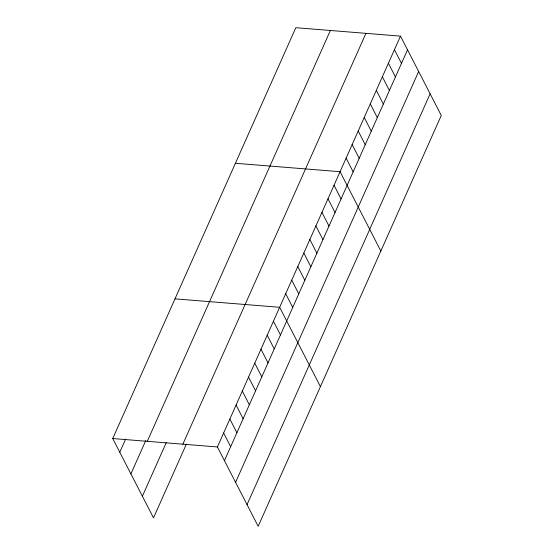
<?xml version="1.0" encoding="UTF-8"?>
<svg xmlns="http://www.w3.org/2000/svg" width="554" height="554" viewBox="0 0 554 554"><rect width="100%" height="100%" fill="white"/><g stroke="black" fill="none" stroke-linecap="round" stroke-linejoin="round"><path stroke-width="0.83" d="M186.366 444.149L153.513 517.872L112.739 438.539L295.822 27.7L400.487 36.128L441.261 115.461L258.178 526.3L217.403 446.967L400.487 36.128M119.782 452.23L125.661 439.038M130.91 473.892L145.785 440.527M147.281 441.323L330.364 30.484M142.378 496.211L166.242 442.667M182.868 444.183L365.945 33.344M224.446 460.658L407.522 49.825M235.575 482.319L418.658 71.48M247.042 504.639L430.126 93.799M235.408 163.278L340.073 171.705L380.84 251.038M174.988 298.855L279.652 307.283L320.427 386.616M112.739 438.539L217.403 446.967M394.448 49.687L401.484 63.378M388.402 63.246L395.438 76.937M382.364 76.798L389.4 90.496M376.318 90.357L383.354 104.055M370.28 103.917L377.316 117.607M364.234 117.476L371.277 131.166M358.196 131.035L365.231 144.726M352.15 144.587L359.193 158.285M346.112 158.146L353.147 171.844M334.027 185.265L341.063 198.955M327.989 198.824L335.025 212.514M321.943 212.376L328.986 226.074M315.905 225.935L322.94 239.633M309.859 239.494L316.902 253.185M303.821 253.053L310.856 266.744M297.782 266.613L304.818 280.303M291.736 280.165L298.772 293.862M285.698 293.724L292.734 307.422M273.427 321.251L280.469 334.941M267.201 335.218L274.244 348.916M260.982 349.186L268.018 362.884M254.757 363.154L261.793 376.852M248.531 377.122L255.567 390.819M242.306 391.096L249.342 404.787M236.08 405.064L243.116 418.755M229.855 419.032L236.89 432.722M223.629 432.999L230.672 446.69"/></g></svg>
